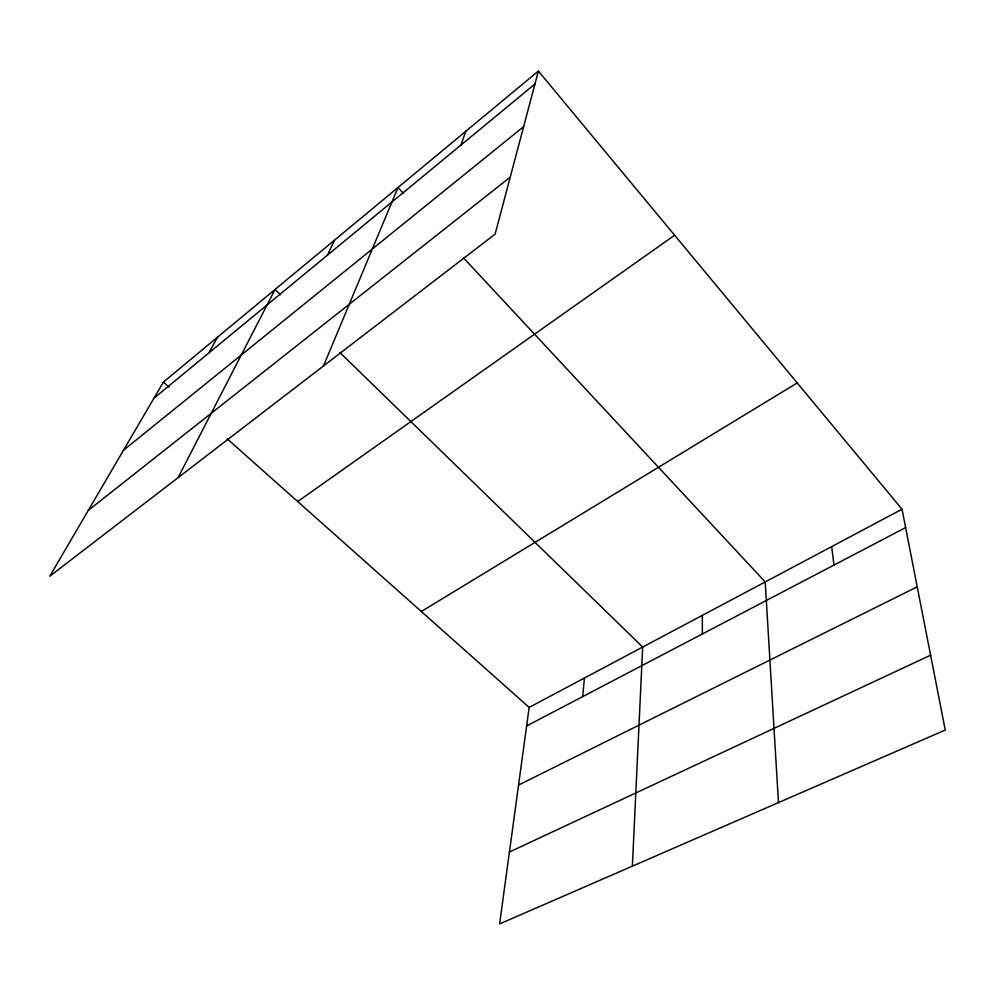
<?xml version="1.0" encoding="UTF-8"?>
<svg xmlns="http://www.w3.org/2000/svg" width="995" height="995" viewBox="0 0 995 995"><rect width="100%" height="100%" fill="white"/><g stroke="black" fill="none" stroke-linecap="round" stroke-linejoin="round"><path stroke-width="1.49" d="M632.36 866.172L642.683 647.061L339.83 352.479M582.684 696.612L584.426 678.03M902.03 509.216L529.153 707.408L499.602 923.92L945.25 730.044L902.03 509.216L538.37 71.08L163.391 382.08L49.75 576.242L495.124 234.124L538.37 71.08M460.946 145.071L465.784 131.278M323.487 365.973L397.988 187.508L403.273 193.179M327.479 255.13L334.544 240.118M178.055 477.675L275.043 289.47L280.528 294.806M208.726 353.051L217.495 337.205M153.939 398.236L534.924 84.065M123.467 450.3L523.631 126.639M88.281 510.41L510.248 177.122M297.692 501.542L674.622 235.23M421.32 611.502L797.219 382.938M526.616 725.952L905.624 527.586M518.557 785.055L917.216 586.814M509.415 852.043L930.599 655.183M163.391 382.08L169.063 387.117M227.084 438.733L529.153 707.408M463.471 257.842L765.217 581.938L778.476 802.604M831.683 546.603L833.972 565.085M702.308 615.37L702.37 633.964"/></g></svg>
